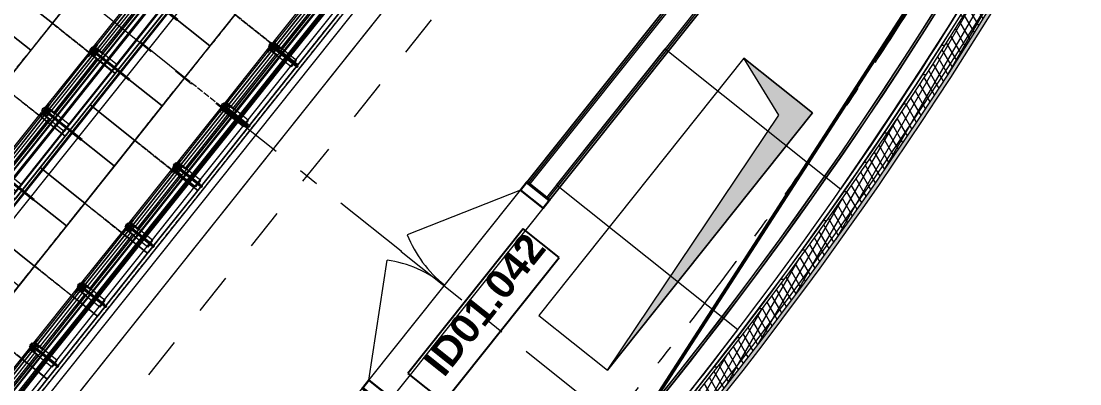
# Model space of a CAD drawing. Header units: millimetres. Extents: x -50172 to 90294, y -80883 to 25069.
# Drawn here: x -9226 to -1985, y -61316 to -58835 of the extents above; entities that cross this region are included whole.
import ezdxf
from ezdxf.enums import TextEntityAlignment as Align

# ---------------------------------------------------------------- set-up
doc = ezdxf.new("R2010")
doc.units = ezdxf.units.MM
doc.header["$MEASUREMENT"] = 0
for name, pattern in [('Dashed', [564.444447, 282.222223, -282.222223]), ('Double Dashed', [1093.611073, 529.166651, -211.666656, 141.111112, -211.666656]), ('Hidden Line', [55, 45, -10])]:
    doc.linetypes.add(name, pattern=pattern)
for name, color, linetype in [('A-20-M_Floor_Slab', 7, 'Continuous'), ('A-25-M_Wall_Ext', 7, 'Continuous'), ('New_A-05-M_Gross_Int_Plant', 7, 'Continuous'), ('New_A-15-MG_Structural_Grid_Phase_2', 7, 'Continuous'), ('New_A-20-M_Floor_Slab', 7, 'Continuous'), ('New_A-25-M_Wall_Ext', 7, 'Continuous'), ('New_A-35-M_FFE-Zone', 7, 'Continuous'), ('New_A-35-M_FFE_Fixed', 7, 'Continuous'), ('New_A-60-M_Mechanical', 7, 'Continuous'), ('New_ArchiCAD Door Markers', 7, 'Continuous'), ('New_ArchiCAD Doors', 7, 'Continuous')]:
    doc.layers.add(name, color=color, linetype=linetype)
for name, color, linetype, lineweight in [('A-20-M_Floor_Slab_Pen_No__89', 8, 'Continuous', 20), ('A-25-M_Wall_Ext_Pen_No__1', 7, 'Continuous', 13), ('New_A-20-M_Floor_Slab_Pen_No__89', 8, 'Continuous', 20), ('New_A-25-M_Wall_Ext_Pen_No__1', 7, 'Continuous', 13), ('New_A-35-M_FFE_Fixed_Pen_No__1', 7, 'Continuous', 13), ('New_A-35-M_FFE_Fixed_Pen_No__101', 252, 'Continuous', 15), ('New_A-60-M_Mechanical_Pen_No__1', 7, 'Continuous', 13), ('New_A-60-M_Mechanical_Pen_No__89', 8, 'Continuous', 20), ('New_A-95-P_Drawing_Pen_No__1', 7, 'Continuous', 13), ('New_A-95-P_Drawing_Pen_No__156', 5, 'Continuous', 50), ('New_ArchiCAD Door Markers_Pen_No__1', 7, 'Continuous', 13), ('New_ArchiCAD Door Markers_Pen_No__5', 7, 'Continuous', 25), ('New_ArchiCAD Doors_Pen_No__1', 7, 'Continuous', 13), ('New_ArchiCAD Zone Stamps_Pen_No__6', 7, 'Continuous', 35), ('New_ArchiCAD Zone Stamps_Pen_No__9', 7, 'Continuous', 13)]:
    doc.layers.add(name, color=color, linetype=linetype, lineweight=lineweight)
for name, color, linetype, lineweight, true_color in [('A-25-M_Wall_Ext_Pen_No__107', 7, 'Continuous', 15, 0xa6a6a6), ('New_A-05-M_Gross_Int_Plant_Pen_No__74', 7, 'Continuous', 20, 0x606060), ('New_A-15-MG_Structural_Grid_Phase_2_Pen_No__222', 7, 'Continuous', 13, 0x65af33), ('New_A-25-M_Wall_Ext_Pen_No__107', 7, 'Continuous', 15, 0xa6a6a6), ('New_A-35-M_FFE-Zone_Pen_No__74', 7, 'Continuous', 20, 0x606060), ('New_ArchiCAD Doors_Pen_No__43', 7, 'Continuous', 30, 0x444444), ('New_ArchiCAD Doors_Pen_No__63', 7, 'Continuous', 20, 0x606060)]:
    doc.layers.add(name, color=color, linetype=linetype, lineweight=lineweight, true_color=true_color)
doc.styles.add('GENERATED_STYLE_1', font='')
doc.styles.add('GENERATED_STYLE_3', font='')
doc.styles.add('GENERATED_STYLE_4', font='')
doc.styles.get('GENERATED_STYLE_1').set_extended_font_data('Arial', bold=True)
doc.styles.get('GENERATED_STYLE_3').set_extended_font_data('Arial')
doc.styles.get('GENERATED_STYLE_4').set_extended_font_data('Swis721 BT')
doc.linetypes.add('Double Slash', pattern='A,0,[1,EC-MA-00-01-DR-A-00365 Phase 2 Central Wing First Floor GA-S2-P161.Shx,S=15.679012,R=0,X=0,Y=0],-1975.555563,0', length=1975.555563)
pattern_1 = [(60, (0, 0), (-43.30127, 25), []), (120, (0, 0), (43.30127, 25), [])]

# ---------------------------------------------------------------- blocks, each defined once
blk = doc.blocks.new('Lecture 1 First_INB 114R_2_1', base_point=(-22395.8, -55564.1))
at = {"layer": 'New_A-35-M_FFE-Zone_Pen_No__74', "linetype": 'Continuous'}
blk.add_line((-10074.4, -65338.7), (-2759.7, -56162.4), dxfattribs=at)
at = {"layer": 'New_ArchiCAD Zone Stamps_Pen_No__9'}
for tag, height, style, p in [('ROOM_NAME', 250, 'GENERATED_STYLE_1', (-23019.3, -54095.7)), ('zoneNameLine2', 250, 'GENERATED_STYLE_1', (-23207.8, -54527.8)), ('ROOM_NUMBER', 200, 'GENERATED_STYLE_3', (-23396.2, -54948.5)), ('measuredAreaCode', 200, 'GENERATED_STYLE_3', (-23553.2, -55308.6)), ('DUMMY_649', 200, 'GENERATED_STYLE_3', (-23245.8, -55442.7)), ('DUMMY_650', 200, 'GENERATED_STYLE_3', (-22616.7, -55717)), ('DUMMY_651', 133.3, 'GENERATED_STYLE_3', (-22337.4, -55823.6))]:
    blk.add_attdef(tag, text='', height=height, rotation=336.44041, dxfattribs=dict(at, style=style)).set_placement(p, align=Align.TOP_LEFT)
blk = doc.blocks.new('Slab_32_1', base_point=(-12314.3, -62404.7))
at = {"layer": 'New_A-20-M_Floor_Slab_Pen_No__89', "linetype": 'Continuous', "flags": 128}
blk.add_lwpolyline([(-12314.3, -62404.7), (-5805, -54238.8), (-4867.1, -54647.8), (-11706.5, -63227.8)], close=True, dxfattribs=at)
blk = doc.blocks.new('Slab_33_1', base_point=(-11736.2, -63187.5))
at = {"layer": 'New_A-20-M_Floor_Slab_Pen_No__89', "linetype": 'Continuous', "flags": 128}
blk.add_lwpolyline([(-11736.2, -63187.5), (-4913, -54627.8), (-3975.1, -55036.8), (-11128.5, -64010.6)], close=True, dxfattribs=at)
blk = doc.blocks.new('Slab_39_1', base_point=(-38219.5, -69632.2))
at = {"layer": 'New_A-20-M_Floor_Slab_Pen_No__89', "linetype": 'Continuous', "flags": 128}
blk.add_lwpolyline([(-10177.8, -66658.7, 0.044311), (-6407.1, -63375.1), (-7558.7, -62459.7), (-6768.6, -61465.8), (-5549.6, -62442.3, 0.008083), (-4957.6, -61746.2, 0.009051), (-4323, -60946.4), (-5563.6, -59957.4), (-4820.7, -59025.3), (-3618.8, -59983.6, 0.025726), (-2080.9, -57524.7), (-3022.3, -56768.9), (-2373.1, -55954.8), (-1464, -56351.2, 0.000738)], format="xyb", dxfattribs=at)
blk.add_lwpolyline([(-1528.2, -54467.3), (-3238, -53721.8), (-3279.6, -53703.6), (-3957.2, -55257.7), (-11146.6, -64276.8), (-12154.4, -65020.9), (-23053, -69300.9), (-24297.8, -69441.4)], dxfattribs=at)
blk = doc.blocks.new('VENTS__5_1', base_point=(-30958.5, -71277.4))
at = {"layer": 'New_A-05-M_Gross_Int_Plant_Pen_No__74', "linetype": 'Continuous'}
blk.add_line((-2622, -56307.3), (-9935.8, -65482.5), dxfattribs=at)
blk.add_arc((-26782.7, -43787.3), 28124.1, 246.43121, 336.44961, dxfattribs=at)
at = {"layer": 'New_ArchiCAD Zone Stamps_Pen_No__6'}
for tag, height, style, p in [('ROOM_NAME', 250, 'GENERATED_STYLE_1', (-31302.6, -70145.2)), ('zoneNameLine2', 250, 'GENERATED_STYLE_1', (-31491, -70577.3)), ('measuredAreaCode', 200, 'GENERATED_STYLE_3', (-31679.5, -70998)), ('DUMMY_649', 200, 'GENERATED_STYLE_3', (-31372.1, -71132.1)), ('DUMMY_650', 200, 'GENERATED_STYLE_3', (-30882.7, -71345.4)), ('DUMMY_651', 133.3, 'GENERATED_STYLE_3', (-30603.4, -71452))]:
    blk.add_attdef(tag, text='', height=height, rotation=336.44041, dxfattribs=dict(at, style=style)).set_placement(p, align=Align.TOP_LEFT)
blk = doc.blocks.new('Slab_64_1', base_point=(-5216.4, -61221.9))
at = {"layer": 'New_A-60-M_Mechanical_Pen_No__89', "linetype": 'Continuous', "flags": 128}
blk.add_lwpolyline([(-5216.4, -61221.9), (-3814.2, -59462.3), (-4283.4, -59088.4), (-5685.6, -60848)], close=True, dxfattribs=at)
blk = doc.blocks.new('Slab_67_1', base_point=(-3541.3, -53916.8))
at = {"layer": 'A-20-M_Floor_Slab_Pen_No__89', "linetype": 'Continuous', "flags": 128}
blk.add_lwpolyline([(-3541.3, -53916.8), (-3357.9, -53996.7), (-3848.1, -55120.9), (-11146.6, -64276.8), (-12154.4, -65020.9), (-23053, -69300.9), (-24297.8, -69441.4), (-35876.3, -67698.6), (-37000.4, -67208.5), (-36920.5, -67025.1), (-35820.5, -67504.8), (-24294.1, -69239.7), (-23101.6, -69105.1), (-12252, -64844.3), (-11286.6, -64131.5), (-4020.9, -55016.8)], close=True, dxfattribs=at)
blk = doc.blocks.new('Double Door 19_3')
at = {"layer": 'New_ArchiCAD Doors_Pen_No__1', "linetype": 'Continuous'}
for p, q in [((-905, -12.5), (-905, 0)), ((905, -12.5), (905, 0)), ((-905, -25), (-905, -12.5)), ((-905, -173), (-905, -25)), ((905, -25), (905, -12.5)), ((905, -173), (905, -25)), ((-905, -185.5), (-905, -173)), ((-905, -198), (-905, -185.5)), ((905, -185.5), (905, -173)), ((905, -198), (905, -185.5))]:
    blk.add_line(p, q, dxfattribs=at)
at = {"layer": 'New_ArchiCAD Doors_Pen_No__43', "linetype": 'Continuous'}
for p, q in [((-898, 0), (-905, 0)), ((-905, 0), (-905, -198)), ((-832, 0), (-898, 0)), ((-898, 0), (-898, -198)), ((-832, -198), (-832, 0)), ((898, 0), (832, 0)), ((832, 0), (832, -198)), ((898, 0), (905, 0)), ((898, -198), (898, 0)), ((905, 0), (905, -198)), ((-898, -198), (-905, -198)), ((-898, -198), (-832, -198)), ((832, -198), (898, -198)), ((898, -198), (905, -198))]:
    blk.add_line(p, q, dxfattribs=at)
at = {"layer": 'New_ArchiCAD Doors_Pen_No__63', "linetype": 'Continuous'}
for p, q in [((-832, 0), (-110.6, 414.5)), ((832, 0), (110.6, 414.5))]:
    blk.add_line(p, q, dxfattribs=at)
for centre, start, end in [((-832, 0), 0, 29.8836), ((832, 0), 150.1164, 180)]:
    blk.add_arc(centre, 832, start, end, dxfattribs=at)
blk = doc.blocks.new('Door Stamp 17_29')
at = {"layer": 'New_ArchiCAD Door Markers_Pen_No__5', "linetype": 'Continuous'}
for p, q in [((628.8, 296.5), (-636.8, 296.5)), ((-636.8, 296.5), (-636.8, -17.7)), ((628.8, 296.5), (-636.8, 296.5)), ((628.8, -17.7), (628.8, 296.5)), ((-636.8, -17.7), (628.8, -17.7))]:
    blk.add_line(p, q, dxfattribs=at)
at = {"layer": 'New_ArchiCAD Door Markers_Pen_No__1', "style": 'GENERATED_STYLE_1'}
blk.add_attdef('AC_WIDO_ID', text='', height=200, rotation=180, dxfattribs=at).set_placement((552.6, 361.8), align=Align.BOTTOM_LEFT)
blk = doc.blocks.new('Wall_77_1', base_point=(-2759.7, -56162.4))
at = {"layer": 'New_A-25-M_Wall_Ext_Pen_No__107', "linetype": 'Continuous'}
for points in [[(-2759.7, -56162.4), (-5765.5, -59933.2), (-5755.8, -59941), (-2751, -56171.6)], [(-2751, -56171.6), (-5755.8, -59941), (-5746, -59948.8), (-2742.3, -56180.7)], [(-2639.4, -56289), (-5630.3, -60041.1), (-5620.5, -60048.9), (-2630.7, -56298.2)], [(-2630.7, -56298.2), (-5620.5, -60048.9), (-5610.7, -60056.6), (-2622, -56307.3)]]:
    blk.add_hatch(color=256, dxfattribs=at).paths.add_polyline_path(points)
at = {"layer": 'New_A-25-M_Wall_Ext_Pen_No__1', "linetype": 'Continuous'}
for p, q in [((-2751, -56171.6), (-5755.8, -59941)), ((-2742.3, -56180.7), (-5746, -59948.8)), ((-5630.3, -60041.1), (-2639.4, -56289)), ((-5620.5, -60048.9), (-2630.7, -56298.2)), ((-5755.8, -59941), (-5765.5, -59933.2)), ((-5746, -59948.8), (-5755.8, -59941)), ((-5630.3, -60041.1), (-5746, -59948.8)), ((-5620.5, -60048.9), (-5630.3, -60041.1)), ((-5610.7, -60056.6), (-5620.5, -60048.9))]:
    blk.add_line(p, q, dxfattribs=at)
at = {"layer": 'New_A-25-M_Wall_Ext_Pen_No__1', "linetype": 'Continuous', "flags": 128}
for points in [[(-2759.7, -56162.4), (-5765.5, -59933.2)], [(-5610.7, -60056.6), (-2622, -56307.3)]]:
    blk.add_lwpolyline(points, dxfattribs=at)
at = {"layer": 'New_ArchiCAD Door Markers'}
ref = blk.add_blockref('Door Stamp 17_29', (-6174.8, -60764.3), dxfattribs=dict(at, rotation=231.4404119321346))
ref.add_attrib('AC_WIDO_ID', 'ID01.042', dxfattribs={"layer": 'New_ArchiCAD Door Markers_Pen_No__1', "color": 7, "height": 200, "rotation": 51.44041, "style": 'GENERATED_STYLE_1'}).set_placement((-6287.4, -61316.1), align=Align.BOTTOM_LEFT)
at = {"layer": 'New_ArchiCAD Doors', "color": 251, "linetype": 'Continuous', "lineweight": 20, "true_color": 0x606060, "zscale": 1000, "rotation": 51.44041193213461}
blk.add_blockref('Double Door 19_3', (-6329.6, -60640.9), dxfattribs=at)
blk = doc.blocks.new('Wall_351_1', base_point=(-38294.6, -69816.9))
at = {"layer": 'A-25-M_Wall_Ext_Pen_No__107', "linetype": 'Continuous', "lineweight": 0, "true_color": 0x535353}
for points in [[(-38161.1, -69523.8, 0.417286), (-920.9, -54882.6), (-922.8, -54881.8, -0.417285), (-38160.3, -69522)], [(-38224.1, -69662.2, 0.417299), (-781.4, -54943), (-783.3, -54942.2, -0.417299), (-38223.3, -69660.3)]]:
    blk.add_hatch(color=251, dxfattribs=at).paths.add_polyline_path(points)
at = {"layer": 'A-25-M_Wall_Ext_Pen_No__107', "linetype": 'Continuous'}
h = blk.add_hatch(dxfattribs=at)
h.set_pattern_fill('Plaster_0001', color=256, style=0, pattern_type=2)
h.set_pattern_definition([(201.458, (0, 0), (-63.3617, 161.19955), [0, -100]), (201.458, (-14.85, -98.89), (-63.3617, 161.19955), [0, -100])])
h.paths.add_polyline_path([(-38160.3, -69522, 0.417285), (-922.8, -54881.8), (-936.5, -54875.8, -0.417284), (-38154.1, -69508.4)])
h = blk.add_hatch(dxfattribs=at)
h.set_pattern_fill('Batt_Insulation_0001', color=256, style=0, pattern_type=2)
h.set_pattern_definition(pattern_1)
h.paths.add_polyline_path([(-38273, -69769.5, 0.41731), (-673.1, -54989.8), (-764.9, -54950.1, -0.417301), (-38231.6, -69678.5)])
h = blk.add_hatch(dxfattribs=at)
h.set_pattern_fill('Plywood_0001', color=256, style=0, pattern_type=2)
h.set_pattern_definition([(0, (0, 0), (0, 200), [])])
h.paths.add_polyline_path([(-38231.6, -69678.5, 0.417301), (-764.9, -54950.1), (-781.4, -54943, -0.417299), (-38224.1, -69662.2)])
blk.add_hatch(color=256, dxfattribs=at).paths.add_polyline_path([(-38294.6, -69816.9, 0.417314), (-625.4, -55010.5), (-650.2, -54999.7, -0.417312), (-38283.4, -69792.3)])
h = blk.add_hatch(dxfattribs=at)
h.set_pattern_fill('Batt_Insulation_0001', color=256, style=0, pattern_type=2)
h.set_pattern_definition(pattern_1)
h.paths.add_polyline_path([(-38283.4, -69792.3, 0.417312), (-650.2, -54999.7), (-673.1, -54989.8, -0.41731), (-38273, -69769.5)])
at = {"layer": 'A-25-M_Wall_Ext_Pen_No__1', "linetype": 'Continuous'}
for radius, start, end in [(28147.8, 246.16247, 336.76276), (28145.8, 246.16252, 336.76277), (28130.8, 246.16287, 336.76285), (28317.8, 246.15854, 336.76179), (28299.8, 246.15895, 336.76189), (28297.8, 246.159, 336.7619), (28469.8, 246.15506, 336.76093), (28442.8, 246.15567, 336.76108), (28417.8, 246.15624, 336.76122)]:
    blk.add_arc((-26785.3, -43777.2), radius, start, end, dxfattribs=at)
blk = doc.blocks.new('Standard grid marker_14')
at = {"layer": 'New_A-15-MG_Structural_Grid_Phase_2_Pen_No__222', "linetype": 'Double Dashed'}
for p, q in [((2590.6, 0.5), (0, 0.5)), ((2591.1, 0), (2590.6, 0.5)), ((2591.1, 0), (19467, 0))]:
    blk.add_line(p, q, dxfattribs=at)
blk.add_point((2591.1, 0), dxfattribs=at)
at = {"layer": 'New_A-15-MG_Structural_Grid_Phase_2_Pen_No__222', "style": 'GENERATED_STYLE_4'}
for tag, p in [('AC_MarkerText_1_0', (-500, 43.9)), ('AC_MarkerText_1_1', (22558.2, 43.9))]:
    blk.add_attdef(tag, text='', height=350, rotation=195.02767, dxfattribs=at).set_placement(p, align=Align.MIDDLE_CENTER)
blk = doc.blocks.new('Standard grid marker_21')
at = {"layer": 'New_A-15-MG_Structural_Grid_Phase_2_Pen_No__222', "linetype": 'Double Dashed'}
for p, q in [((1700.9, 0), (0, 0)), ((1700.9, 0), (6898.4, 0)), ((6898.4, 0), (8599.3, 0))]:
    blk.add_line(p, q, dxfattribs=at)
blk = doc.blocks.new('Standard grid marker_26')
at = {"layer": 'New_A-15-MG_Structural_Grid_Phase_2_Pen_No__222', "linetype": 'Double Dashed'}
blk.add_arc((0, 0), 27977.6, 0, 90.63597, dxfattribs=at)
at = {"layer": 'New_A-15-MG_Structural_Grid_Phase_2_Pen_No__222', "style": 'GENERATED_STYLE_4'}
blk.add_attdef('AC_MarkerText_1', text='', height=350, rotation=90.30663, dxfattribs=at).set_placement((-1326.2, 28008), align=Align.MIDDLE_CENTER)
blk = doc.blocks.new('Montpelier without surface')
at = {"layer": 'New_A-35-M_FFE_Fixed_Pen_No__1', "linetype": 'Continuous'}
for p, q in [((0.8, 534.5), (0, 534.5)), ((0, 525), (0, 534.5)), ((0, 525), (0.8, 525)), ((2.4, 534.5), (0.8, 534.5)), ((0.8, 525), (2.4, 525)), ((4.9, 534.5), (2.4, 534.5)), ((2.4, 525), (4.9, 525)), ((8, 534.5), (4.9, 534.5)), ((4.9, 525), (8, 525)), ((11.7, 534.5), (8, 534.5)), ((8, 525), (11.7, 525)), ((15.7, 534.5), (11.7, 534.5)), ((11.7, 525), (15.7, 525)), ((19.9, 534.5), (15.7, 534.5)), ((15.7, 525), (19.9, 525)), ((37.3, 534.5), (19.9, 534.5)), ((19.9, 525), (19.9, 534.5)), ((19.9, 525), (37.3, 525)), ((32.8, 534), (232.8, 534)), ((32.8, 534), (32.8, 500.6)), ((41.5, 534.5), (37.3, 534.5)), ((37.3, 534.5), (37.3, 525)), ((37.3, 529.7), (37.3, 4.8)), ((37.3, 529.7), (37.3, 529.7)), ((37.3, 529.7), (81.9, 529.7)), ((37.3, 529.7), (37.3, 4.8)), ((37.3, 525), (41.5, 525)), ((87.7, 534.5), (41.5, 534.5)), ((41.5, 525), (41.5, 534.5)), ((41.5, 525), (87.7, 525)), ((81.9, 529.7), (81.9, 4.8)), ((81.9, 529.7), (82.9, 529.7)), ((82.9, 529.7), (83.9, 529.7)), ((83.9, 529.7), (84.9, 529.7)), ((84.9, 529.7), (85.7, 529.7)), ((85.7, 529.7), (86.5, 529.7)), ((86.5, 529.7), (87.1, 529.7)), ((87.1, 529.7), (87.5, 529.7)), ((87.5, 529.7), (87.8, 529.7)), ((94.2, 534.5), (87.7, 534.5)), ((87.7, 525), (87.7, 534.5)), ((87.7, 525), (94.2, 525)), ((87.8, 529.7), (87.8, 4.8)), ((87.8, 529.7), (87.8, 4.8)), ((87.8, 529.7), (92.6, 529.7)), ((87.8, 529.7), (87.8, 529.7)), ((92.6, 529.7), (92.6, 4.8)), ((92.6, 529.7), (92.7, 529.7)), ((92.7, 529.7), (96.5, 529.7)), ((92.7, 529.7), (92.7, 4.8)), ((95.4, 534.5), (94.2, 534.5)), ((94.2, 525), (94.2, 534.5)), ((94.2, 525), (95.4, 525)), ((97.5, 534.5), (95.4, 534.5)), ((95.4, 525), (97.5, 525)), ((96.5, 529.7), (99, 529.7)), ((96.5, 529.7), (96.5, 4.8)), ((100.5, 534.5), (97.5, 534.5)), ((97.5, 525), (100.5, 525)), ((99, 529.7), (102.2, 529.7)), ((104.2, 534.5), (100.5, 534.5)), ((100.5, 525), (104.2, 525)), ((102.2, 529.7), (106, 529.7)), ((108.5, 534.5), (104.2, 534.5)), ((104.2, 525), (108.5, 525)), ((106, 529.7), (110.4, 529.7)), ((113.4, 534.5), (108.5, 534.5)), ((108.5, 525), (113.4, 525)), ((110.4, 529.7), (115.5, 529.7)), ((118.5, 534.5), (113.4, 534.5)), ((113.4, 525), (118.5, 525)), ((115.5, 529.7), (121.1, 529.7)), ((123.9, 534.5), (118.5, 534.5)), ((118.5, 525), (123.9, 525)), ((121.1, 529.7), (127.4, 529.7)), ((214.7, 534.5), (123.9, 534.5)), ((123.9, 525), (123.9, 534.5)), ((123.9, 525), (214.7, 525)), ((127.4, 529.7), (134.3, 529.7)), ((134.3, 529.7), (141.6, 529.7)), ((134.3, 529.7), (134.3, 4.8)), ((141.6, 529.7), (147.3, 529.7)), ((147.3, 529.7), (151.4, 529.7)), ((151.4, 529.7), (153.8, 529.7)), ((153.8, 529.7), (154.5, 529.7)), ((154.5, 529.7), (154.5, 4.8)), ((188.4, 522.1), (190.4, 522.1)), ((188.4, 522.1), (188.4, 512.8)), ((188.4, 512.8), (190.4, 512.8)), ((188.4, 512.1), (189.3, 512.1)), ((188.4, 512.1), (188.4, 506.3)), ((189.3, 512.1), (191.7, 512.1)), ((190.4, 522.1), (196.1, 522.1)), ((190.4, 512.8), (196.1, 512.8)), ((191.7, 512.1), (195.7, 512.1)), ((195.7, 512.1), (200.8, 512.1)), ((196.1, 522.1), (204.7, 522.1)), ((196.1, 512.8), (204.7, 512.8)), ((200.8, 512.1), (206.9, 512.1)), ((204.7, 522.1), (214.7, 522.1)), ((204.7, 512.8), (214.7, 512.8)), ((206.5, 525.3), (207, 525.3)), ((206.5, 525.3), (206.5, 512.8)), ((206.5, 512.8), (207, 512.8)), ((206.9, 512.1), (213.4, 512.1)), ((207, 525.3), (208.6, 525.3)), ((207, 512.8), (208.6, 512.8)), ((208.6, 525.3), (210.8, 525.3)), ((208.6, 512.8), (210.8, 512.8)), ((209, 525.3), (209.5, 525.3)), ((209, 525.3), (209, 512.8)), ((209, 512.8), (209.5, 512.8)), ((209.5, 525.3), (211, 525.3)), ((209.5, 512.8), (211, 512.8)), ((210.8, 525.3), (213.5, 525.3)), ((210.8, 512.8), (213.5, 512.8)), ((211, 525.3), (213.3, 525.3)), ((211, 512.8), (213.3, 512.8)), ((213.3, 525.3), (216, 525.3)), ((213.3, 512.8), (216, 512.8)), ((213.4, 512.1), (220.1, 512.1)), ((213.5, 525.3), (216.2, 525.3)), ((213.5, 512.8), (216.2, 512.8)), ((224.9, 534.5), (214.7, 534.5)), ((214.7, 525), (214.7, 534.5)), ((214.7, 525), (224.9, 525)), ((214.7, 522.1), (224.8, 522.1)), ((214.7, 512.8), (224.8, 512.8)), ((216, 525.3), (218.6, 525.3)), ((216, 512.8), (218.6, 512.8)), ((216.2, 525.3), (218.5, 525.3)), ((216.2, 512.8), (218.5, 512.8)), ((218.5, 525.3), (220, 525.3)), ((218.5, 512.8), (220, 512.8)), ((218.6, 525.3), (220.9, 525.3)), ((218.6, 512.8), (220.9, 512.8)), ((220, 525.3), (220.5, 525.3)), ((220, 512.8), (220.5, 512.8)), ((220.1, 512.1), (226.4, 512.1)), ((220.5, 525.3), (220.5, 512.8)), ((220.9, 525.3), (222.4, 525.3)), ((220.9, 512.8), (222.4, 512.8)), ((222.4, 525.3), (223, 525.3)), ((222.4, 512.8), (223, 512.8)), ((223, 525.3), (223, 512.8)), ((224.8, 522.1), (233.4, 522.1)), ((224.8, 512.8), (233.4, 512.8)), ((233.8, 534.5), (224.9, 534.5)), ((224.9, 525), (233.8, 525)), ((226.4, 512.1), (226.4, 506.3)), ((232.8, 534), (232.8, 500.6)), ((233.4, 522.1), (239.1, 522.1)), ((233.4, 512.8), (239.1, 512.8)), ((240.3, 534.5), (233.8, 534.5)), ((233.8, 525), (240.3, 525)), ((239.1, 522.1), (241.1, 522.1)), ((239.1, 512.8), (241.1, 512.8)), ((243.5, 534.5), (240.3, 534.5)), ((240.3, 525), (243.5, 525)), ((241.1, 522.1), (241.1, 512.8)), ((243.5, 525), (243.5, 534.5)), ((32.8, 500.6), (232.8, 500.6)), ((157.9, 28.2), (157.9, 506.3)), ((157.9, 506.3), (158.6, 506.3)), ((158.6, 506.3), (159.9, 506.3)), ((159.9, 506.3), (162.1, 506.3)), ((162.1, 506.3), (165, 506.3)), ((165, 506.3), (168.6, 506.3)), ((168.6, 506.3), (169.6, 506.3)), ((168.6, 28.2), (168.6, 506.3)), ((169.6, 506.3), (171.1, 506.3)), ((171.1, 506.3), (173.1, 506.3)), ((173.1, 506.3), (175.6, 506.3)), ((175.6, 506.3), (178.3, 506.3)), ((178.3, 506.3), (181.2, 506.3)), ((181.2, 506.3), (184.3, 506.3)), ((184.3, 506.3), (187.2, 506.3)), ((187.2, 506.3), (223.8, 506.3)), ((187.2, 28.2), (187.2, 506.3)), ((188.4, 506.3), (189.3, 506.3)), ((189.3, 506.3), (191.7, 506.3)), ((191.7, 506.3), (195.7, 506.3)), ((195.7, 506.3), (200.8, 506.3)), ((200.8, 506.3), (206.9, 506.3)), ((206.9, 506.3), (213.4, 506.3)), ((213.4, 506.3), (220.1, 506.3)), ((220.1, 506.3), (226.4, 506.3)), ((221.4, 506.3), (221.4, 477.7)), ((221.4, 506.3), (226.4, 506.3)), ((221.4, 477.7), (226.4, 477.7)), ((223.8, 506.3), (226.4, 506.3)), ((223.8, 28.2), (223.8, 506.3)), ((226.4, 506.3), (226.4, 477.7)), ((226.4, 506.3), (228.7, 506.3)), ((228.7, 506.3), (230.7, 506.3)), ((230.7, 506.3), (232.4, 506.3)), ((232.4, 506.3), (233.6, 506.3)), ((233.6, 506.3), (234.4, 506.3)), ((234.4, 506.3), (234.8, 506.3)), ((234.8, 28.2), (234.8, 506.3)), ((0, 9.5), (0, 0)), ((0, 9.5), (0.8, 9.5)), ((0.8, 9.5), (2.4, 9.5)), ((2.4, 9.5), (4.9, 9.5)), ((4.9, 9.5), (8, 9.5)), ((8, 9.5), (11.7, 9.5)), ((11.7, 9.5), (15.7, 9.5)), ((15.7, 9.5), (19.9, 9.5)), ((19.9, 9.5), (37.3, 9.5)), ((19.9, 9.5), (19.9, 0)), ((32.8, 0), (32.8, 33.4)), ((32.8, 33.4), (232.8, 33.4)), ((37.3, 9.5), (41.5, 9.5)), ((37.3, 0), (37.3, 9.5)), ((81.9, 4.8), (37.3, 4.8)), ((37.3, 4.8), (37.3, 4.8)), ((41.5, 9.5), (41.5, 0)), ((41.5, 9.5), (87.7, 9.5)), ((82.9, 4.8), (81.9, 4.8)), ((83.9, 4.8), (82.9, 4.8)), ((84.9, 4.8), (83.9, 4.8)), ((85.7, 4.8), (84.9, 4.8)), ((86.5, 4.8), (85.7, 4.8)), ((87.1, 4.8), (86.5, 4.8)), ((87.5, 4.8), (87.1, 4.8)), ((87.8, 4.8), (87.5, 4.8)), ((87.7, 9.5), (94.2, 9.5)), ((87.7, 9.5), (87.7, 0)), ((92.6, 4.8), (87.8, 4.8)), ((87.8, 4.8), (87.8, 4.8)), ((92.7, 4.8), (92.6, 4.8)), ((96.5, 4.8), (92.7, 4.8)), ((94.2, 9.5), (95.4, 9.5)), ((94.2, 9.5), (94.2, 0)), ((95.4, 9.5), (97.5, 9.5)), ((99, 4.8), (96.5, 4.8)), ((97.5, 9.5), (100.5, 9.5)), ((102.2, 4.8), (99, 4.8)), ((100.5, 9.5), (104.2, 9.5)), ((106, 4.8), (102.2, 4.8)), ((104.2, 9.5), (108.5, 9.5)), ((110.4, 4.8), (106, 4.8)), ((108.5, 9.5), (113.4, 9.5)), ((115.5, 4.8), (110.4, 4.8)), ((113.4, 9.5), (118.5, 9.5)), ((121.1, 4.8), (115.5, 4.8)), ((118.5, 9.5), (123.9, 9.5)), ((127.4, 4.8), (121.1, 4.8)), ((123.9, 9.5), (214.7, 9.5)), ((123.9, 9.5), (123.9, 0)), ((134.3, 4.8), (127.4, 4.8)), ((141.6, 4.8), (134.3, 4.8)), ((147.3, 4.8), (141.6, 4.8)), ((151.4, 4.8), (147.3, 4.8)), ((153.8, 4.8), (151.4, 4.8)), ((154.5, 4.8), (153.8, 4.8)), ((157.9, 28.2), (158.6, 28.2)), ((158.6, 28.2), (159.9, 28.2)), ((159.9, 28.2), (162.1, 28.2)), ((162.1, 28.2), (165, 28.2)), ((165, 28.2), (168.6, 28.2)), ((168.6, 28.2), (169.6, 28.2)), ((169.6, 28.2), (171.1, 28.2)), ((171.1, 28.2), (173.1, 28.2)), ((173.1, 28.2), (175.6, 28.2)), ((175.6, 28.2), (178.3, 28.2)), ((178.3, 28.2), (181.2, 28.2)), ((181.2, 28.2), (184.3, 28.2)), ((184.3, 28.2), (187.2, 28.2)), ((187.2, 28.2), (223.8, 28.2)), ((188.4, 22.4), (188.4, 28.2)), ((188.4, 28.2), (189.3, 28.2)), ((188.4, 22.4), (189.3, 22.4)), ((188.4, 21.7), (190.4, 21.7)), ((188.4, 12.4), (188.4, 21.7)), ((188.4, 12.4), (190.4, 12.4)), ((189.3, 28.2), (191.7, 28.2)), ((189.3, 22.4), (191.7, 22.4)), ((190.4, 21.7), (196.1, 21.7)), ((190.4, 12.4), (196.1, 12.4)), ((191.7, 28.2), (195.7, 28.2)), ((191.7, 22.4), (195.7, 22.4)), ((195.7, 28.2), (200.8, 28.2)), ((195.7, 22.4), (200.8, 22.4)), ((196.1, 21.7), (204.7, 21.7)), ((196.1, 12.4), (204.7, 12.4)), ((200.8, 28.2), (206.9, 28.2)), ((200.8, 22.4), (206.9, 22.4)), ((204.7, 21.7), (214.7, 21.7)), ((204.7, 12.4), (214.7, 12.4)), ((206.5, 9.2), (206.5, 21.7)), ((206.5, 21.7), (207, 21.7)), ((206.5, 9.2), (207, 9.2)), ((206.9, 28.2), (213.4, 28.2)), ((206.9, 22.4), (213.4, 22.4)), ((207, 21.7), (208.6, 21.7)), ((207, 9.2), (208.6, 9.2)), ((208.6, 21.7), (210.8, 21.7)), ((208.6, 9.2), (210.8, 9.2)), ((209, 9.2), (209, 21.7)), ((209, 21.7), (209.5, 21.7)), ((209, 9.2), (209.5, 9.2)), ((209.5, 21.7), (211, 21.7)), ((209.5, 9.2), (211, 9.2)), ((210.8, 21.7), (213.5, 21.7)), ((210.8, 9.2), (213.5, 9.2)), ((211, 21.7), (213.3, 21.7)), ((211, 9.2), (213.3, 9.2)), ((213.3, 21.7), (216, 21.7)), ((213.3, 9.2), (216, 9.2)), ((213.4, 28.2), (220.1, 28.2)), ((213.4, 22.4), (220.1, 22.4)), ((213.5, 21.7), (216.2, 21.7)), ((213.5, 9.2), (216.2, 9.2)), ((214.7, 21.7), (224.8, 21.7)), ((214.7, 12.4), (224.8, 12.4)), ((214.7, 9.5), (224.9, 9.5)), ((214.7, 9.5), (214.7, 0)), ((216, 21.7), (218.6, 21.7)), ((216, 9.2), (218.6, 9.2)), ((216.2, 21.7), (218.5, 21.7)), ((216.2, 9.2), (218.5, 9.2)), ((218.5, 21.7), (220, 21.7)), ((218.5, 9.2), (220, 9.2)), ((218.6, 21.7), (220.9, 21.7)), ((218.6, 9.2), (220.9, 9.2)), ((220, 21.7), (220.5, 21.7)), ((220, 9.2), (220.5, 9.2)), ((220.1, 28.2), (226.4, 28.2)), ((220.1, 22.4), (226.4, 22.4)), ((220.5, 9.2), (220.5, 21.7)), ((220.9, 21.7), (222.4, 21.7)), ((220.9, 9.2), (222.4, 9.2)), ((221.4, 28.2), (221.4, 56.8)), ((221.4, 56.8), (226.4, 56.8)), ((221.4, 28.2), (226.4, 28.2)), ((222.4, 21.7), (223, 21.7)), ((222.4, 9.2), (223, 9.2)), ((223, 9.2), (223, 21.7)), ((223.8, 28.2), (226.4, 28.2)), ((224.8, 21.7), (233.4, 21.7)), ((224.8, 12.4), (233.4, 12.4)), ((224.9, 9.5), (233.8, 9.5)), ((226.4, 28.2), (226.4, 56.8)), ((226.4, 28.2), (228.7, 28.2)), ((226.4, 22.4), (226.4, 28.2)), ((228.7, 28.2), (230.7, 28.2)), ((230.7, 28.2), (232.4, 28.2)), ((232.4, 28.2), (233.6, 28.2)), ((232.8, 0), (232.8, 33.4)), ((233.4, 21.7), (239.1, 21.7)), ((233.4, 12.4), (239.1, 12.4)), ((233.6, 28.2), (234.4, 28.2)), ((233.8, 9.5), (240.3, 9.5)), ((234.4, 28.2), (234.8, 28.2)), ((239.1, 21.7), (241.1, 21.7)), ((239.1, 12.4), (241.1, 12.4)), ((240.3, 9.5), (243.5, 9.5)), ((241.1, 12.4), (241.1, 21.7)), ((243.5, 9.5), (243.5, 0)), ((0.8, 0), (0, 0)), ((2.4, 0), (0.8, 0)), ((4.9, 0), (2.4, 0)), ((8, 0), (4.9, 0)), ((11.7, 0), (8, 0)), ((15.7, 0), (11.7, 0)), ((19.9, 0), (15.7, 0)), ((37.3, 0), (19.9, 0)), ((32.8, 0), (232.8, 0)), ((41.5, 0), (37.3, 0)), ((87.7, 0), (41.5, 0)), ((94.2, 0), (87.7, 0)), ((95.4, 0), (94.2, 0)), ((97.5, 0), (95.4, 0)), ((100.5, 0), (97.5, 0)), ((104.2, 0), (100.5, 0)), ((108.5, 0), (104.2, 0)), ((113.4, 0), (108.5, 0)), ((118.5, 0), (113.4, 0)), ((123.9, 0), (118.5, 0)), ((214.7, 0), (123.9, 0)), ((224.9, 0), (214.7, 0)), ((233.8, 0), (224.9, 0)), ((240.3, 0), (233.8, 0)), ((243.5, 0), (240.3, 0))]:
    blk.add_line(p, q, dxfattribs=at)
blk = doc.blocks.new('Montpelier with surface_2')
at = {"layer": 'New_A-35-M_FFE_Fixed_Pen_No__1', "linetype": 'Continuous'}
for p, q in [((0, 529.7), (0, 4.8)), ((390, 529.7), (0, 529.7)), ((285, 534.5), (370, 534.5)), ((285, 525), (285, 534.5)), ((285, 525), (370, 525)), ((370, 534.5), (371, 534.5)), ((370, 525), (370, 534.5)), ((370, 4.8), (370, 529.7)), ((370, 529.7), (414.6, 529.7)), ((370, 525), (371, 525)), ((371, 534.5), (397.3, 534.5)), ((371, 525), (371, 534.5)), ((371, 525), (397.3, 525)), ((390, 4.8), (390, 529.7)), ((397.3, 525), (397.3, 534.5)), ((397.3, 534.5), (424.7, 534.5)), ((397.3, 525), (424.7, 525)), ((414.6, 529.7), (415.5, 529.7)), ((414.6, 4.8), (414.6, 529.7)), ((415.5, 529.7), (416.5, 529.7)), ((416, 534), (616, 534)), ((416, 534), (416, 500.6)), ((416.5, 529.7), (417.4, 529.7)), ((417.4, 529.7), (418.3, 529.7)), ((418.3, 529.7), (419, 529.7)), ((419, 529.7), (419.6, 529.7)), ((419.6, 529.7), (420, 529.7)), ((420, 529.7), (420.2, 529.7)), ((420.2, 4.8), (420.2, 529.7)), ((420.2, 529.7), (480, 529.7)), ((424.7, 525), (424.7, 534.5)), ((424.7, 534.5), (470.9, 534.5)), ((424.7, 525), (470.9, 525)), ((470.9, 534.5), (477.4, 534.5)), ((470.9, 525), (470.9, 534.5)), ((470.9, 525), (477.4, 525)), ((477.4, 534.5), (478.6, 534.5)), ((477.4, 525), (477.4, 534.5)), ((477.4, 525), (478.6, 525)), ((478.6, 534.5), (480.7, 534.5)), ((478.6, 525), (480.7, 525)), ((480, 529.7), (482.5, 529.7)), ((480, 4.8), (480, 529.7)), ((480.7, 534.5), (483.7, 534.5)), ((480.7, 525), (483.7, 525)), ((482.5, 529.7), (485.7, 529.7)), ((483.7, 534.5), (487.4, 534.5)), ((483.7, 525), (487.4, 525)), ((485.7, 529.7), (489.5, 529.7)), ((487.4, 534.5), (491.7, 534.5)), ((487.4, 525), (491.7, 525)), ((489.5, 529.7), (493.9, 529.7)), ((491.7, 534.5), (496.6, 534.5)), ((491.7, 525), (496.6, 525)), ((493.9, 529.7), (499, 529.7)), ((496.6, 534.5), (501.7, 534.5)), ((496.6, 525), (501.7, 525)), ((499, 529.7), (504.7, 529.7)), ((501.7, 534.5), (507.1, 534.5)), ((501.7, 525), (507.1, 525)), ((504.7, 529.7), (511, 529.7)), ((507.1, 534.5), (597.9, 534.5)), ((507.1, 525), (507.1, 534.5)), ((507.1, 525), (597.9, 525)), ((511, 529.7), (517.9, 529.7)), ((517.9, 529.7), (525.2, 529.7)), ((517.9, 4.8), (517.9, 529.7)), ((525.2, 529.7), (530.9, 529.7)), ((530.9, 529.7), (535, 529.7)), ((535, 529.7), (537.4, 529.7)), ((537.4, 529.7), (538.2, 529.7)), ((538.2, 4.8), (538.2, 529.7)), ((571.6, 522.1), (573.6, 522.1)), ((571.6, 522.1), (571.6, 512.8)), ((571.6, 512.8), (573.6, 512.8)), ((571.6, 512.1), (572.4, 512.1)), ((571.6, 512.1), (571.6, 506.3)), ((572.4, 512.1), (574.9, 512.1)), ((573.6, 522.1), (579.3, 522.1)), ((573.6, 512.8), (579.3, 512.8)), ((574.9, 512.1), (578.9, 512.1)), ((578.9, 512.1), (584, 512.1)), ((579.3, 522.1), (587.8, 522.1)), ((579.3, 512.8), (587.8, 512.8)), ((584, 512.1), (590.1, 512.1)), ((587.8, 522.1), (597.9, 522.1)), ((587.8, 512.8), (597.9, 512.8)), ((589.7, 525.3), (590.2, 525.3)), ((589.7, 525.3), (589.7, 512.8)), ((589.7, 512.8), (590.2, 512.8)), ((590.1, 512.1), (596.6, 512.1)), ((590.2, 525.3), (591.7, 525.3)), ((590.2, 512.8), (591.7, 512.8)), ((591.7, 525.3), (594, 525.3)), ((591.7, 512.8), (594, 512.8)), ((592.1, 525.3), (592.7, 525.3)), ((592.1, 525.3), (592.1, 512.8)), ((592.1, 512.8), (592.7, 512.8)), ((592.7, 525.3), (594.2, 525.3)), ((592.7, 512.8), (594.2, 512.8)), ((594, 525.3), (596.7, 525.3)), ((594, 512.8), (596.7, 512.8)), ((594.2, 525.3), (596.5, 525.3)), ((594.2, 512.8), (596.5, 512.8)), ((596.5, 525.3), (599.1, 525.3)), ((596.5, 512.8), (599.1, 512.8)), ((596.6, 512.1), (603.3, 512.1)), ((596.7, 525.3), (599.4, 525.3)), ((596.7, 512.8), (599.4, 512.8)), ((597.9, 534.5), (608.1, 534.5)), ((597.9, 525), (597.9, 534.5)), ((597.9, 525), (608.1, 525)), ((597.9, 522.1), (608, 522.1)), ((597.9, 512.8), (608, 512.8)), ((599.1, 525.3), (601.8, 525.3)), ((599.1, 512.8), (601.8, 512.8)), ((599.4, 525.3), (601.6, 525.3)), ((599.4, 512.8), (601.6, 512.8)), ((601.6, 525.3), (603.2, 525.3)), ((601.6, 512.8), (603.2, 512.8)), ((601.8, 525.3), (604.1, 525.3)), ((601.8, 512.8), (604.1, 512.8)), ((603.2, 525.3), (603.7, 525.3)), ((603.2, 512.8), (603.7, 512.8)), ((603.3, 512.1), (609.5, 512.1)), ((603.7, 525.3), (603.7, 512.8)), ((604.1, 525.3), (605.6, 525.3)), ((604.1, 512.8), (605.6, 512.8)), ((605.6, 525.3), (606.1, 525.3)), ((605.6, 512.8), (606.1, 512.8)), ((606.1, 525.3), (606.1, 512.8)), ((608, 522.1), (616.5, 522.1)), ((608, 512.8), (616.5, 512.8)), ((608.1, 534.5), (617, 534.5)), ((608.1, 525), (617, 525)), ((609.5, 512.1), (609.5, 506.3)), ((616, 534), (616, 500.6)), ((616.5, 522.1), (622.2, 522.1)), ((616.5, 512.8), (622.2, 512.8)), ((617, 534.5), (623.5, 534.5)), ((617, 525), (623.5, 525)), ((622.2, 522.1), (624.2, 522.1)), ((622.2, 512.8), (624.2, 512.8)), ((623.5, 534.5), (626.7, 534.5)), ((623.5, 525), (626.7, 525)), ((624.2, 522.1), (624.2, 512.8)), ((626.7, 525), (626.7, 534.5)), ((416, 500.6), (616, 500.6)), ((541.1, 28.2), (541.1, 506.3)), ((541.1, 506.3), (541.7, 506.3)), ((541.7, 506.3), (543.1, 506.3)), ((543.1, 506.3), (545.3, 506.3)), ((545.3, 506.3), (548.1, 506.3)), ((548.1, 506.3), (551.8, 506.3)), ((551.8, 506.3), (552.7, 506.3)), ((551.8, 28.2), (551.8, 506.3)), ((552.7, 506.3), (554.3, 506.3)), ((554.3, 506.3), (556.3, 506.3)), ((556.3, 506.3), (558.8, 506.3)), ((558.8, 506.3), (561.5, 506.3)), ((561.5, 506.3), (564.4, 506.3)), ((564.4, 506.3), (567.4, 506.3)), ((567.4, 506.3), (570.4, 506.3)), ((570.4, 506.3), (607, 506.3)), ((570.4, 28.2), (570.4, 506.3)), ((571.6, 506.3), (572.4, 506.3)), ((572.4, 506.3), (574.9, 506.3)), ((574.9, 506.3), (578.9, 506.3)), ((578.9, 506.3), (584, 506.3)), ((584, 506.3), (590.1, 506.3)), ((590.1, 506.3), (596.6, 506.3)), ((596.6, 506.3), (603.3, 506.3)), ((603.3, 506.3), (609.5, 506.3)), ((604.5, 506.3), (604.5, 477.7)), ((604.5, 506.3), (609.5, 506.3)), ((604.5, 477.7), (609.5, 477.7)), ((607, 506.3), (609.5, 506.3)), ((607, 28.2), (607, 506.3)), ((609.5, 506.3), (611.9, 506.3)), ((609.5, 506.3), (609.5, 477.7)), ((611.9, 506.3), (613.9, 506.3)), ((613.9, 506.3), (615.5, 506.3)), ((615.5, 506.3), (616.8, 506.3)), ((616.8, 506.3), (617.6, 506.3)), ((617.6, 506.3), (617.9, 506.3)), ((617.9, 28.2), (617.9, 506.3)), ((0, 4.8), (390, 4.8)), ((285, 9.5), (370, 9.5)), ((285, 0), (285, 9.5)), ((370, 9.5), (371, 9.5)), ((370, 0), (370, 9.5)), ((370, 4.8), (414.6, 4.8)), ((371, 9.5), (397.3, 9.5)), ((371, 0), (371, 9.5)), ((397.3, 9.5), (424.7, 9.5)), ((397.3, 0), (397.3, 9.5)), ((414.6, 4.8), (415.5, 4.8)), ((415.5, 4.8), (416.5, 4.8)), ((416, 0), (416, 33.4)), ((416, 33.4), (616, 33.4)), ((416.5, 4.8), (417.4, 4.8)), ((417.4, 4.8), (418.3, 4.8)), ((418.3, 4.8), (419, 4.8)), ((419, 4.8), (419.6, 4.8)), ((419.6, 4.8), (420, 4.8)), ((420, 4.8), (420.2, 4.8)), ((420.2, 4.8), (480, 4.8)), ((424.7, 9.5), (470.9, 9.5)), ((424.7, 0), (424.7, 9.5)), ((470.9, 9.5), (477.4, 9.5)), ((470.9, 0), (470.9, 9.5)), ((477.4, 9.5), (478.6, 9.5)), ((477.4, 0), (477.4, 9.5)), ((478.6, 9.5), (480.7, 9.5)), ((480, 4.8), (482.5, 4.8)), ((480.7, 9.5), (483.7, 9.5)), ((482.5, 4.8), (485.7, 4.8)), ((483.7, 9.5), (487.4, 9.5)), ((485.7, 4.8), (489.5, 4.8)), ((487.4, 9.5), (491.7, 9.5)), ((489.5, 4.8), (493.9, 4.8)), ((491.7, 9.5), (496.6, 9.5)), ((493.9, 4.8), (499, 4.8)), ((496.6, 9.5), (501.7, 9.5)), ((499, 4.8), (504.7, 4.8)), ((501.7, 9.5), (507.1, 9.5)), ((504.7, 4.8), (511, 4.8)), ((507.1, 9.5), (597.9, 9.5)), ((507.1, 0), (507.1, 9.5)), ((511, 4.8), (517.9, 4.8)), ((517.9, 4.8), (525.2, 4.8)), ((525.2, 4.8), (530.9, 4.8)), ((530.9, 4.8), (535, 4.8)), ((535, 4.8), (537.4, 4.8)), ((537.4, 4.8), (538.2, 4.8)), ((541.1, 28.2), (541.7, 28.2)), ((541.7, 28.2), (543.1, 28.2)), ((543.1, 28.2), (545.3, 28.2)), ((545.3, 28.2), (548.1, 28.2)), ((548.1, 28.2), (551.8, 28.2)), ((551.8, 28.2), (552.7, 28.2)), ((552.7, 28.2), (554.3, 28.2)), ((554.3, 28.2), (556.3, 28.2)), ((556.3, 28.2), (558.8, 28.2)), ((558.8, 28.2), (561.5, 28.2)), ((561.5, 28.2), (564.4, 28.2)), ((564.4, 28.2), (567.4, 28.2)), ((567.4, 28.2), (570.4, 28.2)), ((570.4, 28.2), (607, 28.2)), ((571.6, 22.4), (571.6, 28.2)), ((571.6, 28.2), (572.4, 28.2)), ((571.6, 22.4), (572.4, 22.4)), ((571.6, 21.7), (573.6, 21.7)), ((571.6, 12.4), (571.6, 21.7)), ((571.6, 12.4), (573.6, 12.4)), ((572.4, 28.2), (574.9, 28.2)), ((572.4, 22.4), (574.9, 22.4)), ((573.6, 21.7), (579.3, 21.7)), ((573.6, 12.4), (579.3, 12.4)), ((574.9, 28.2), (578.9, 28.2)), ((574.9, 22.4), (578.9, 22.4)), ((578.9, 28.2), (584, 28.2)), ((578.9, 22.4), (584, 22.4)), ((579.3, 21.7), (587.8, 21.7)), ((579.3, 12.4), (587.8, 12.4)), ((584, 28.2), (590.1, 28.2)), ((584, 22.4), (590.1, 22.4)), ((587.8, 21.7), (597.9, 21.7)), ((587.8, 12.4), (597.9, 12.4)), ((589.7, 9.2), (589.7, 21.7)), ((589.7, 21.7), (590.2, 21.7)), ((589.7, 9.2), (590.2, 9.2)), ((590.1, 28.2), (596.6, 28.2)), ((590.1, 22.4), (596.6, 22.4)), ((590.2, 21.7), (591.7, 21.7)), ((590.2, 9.2), (591.7, 9.2)), ((591.7, 21.7), (594, 21.7)), ((591.7, 9.2), (594, 9.2)), ((592.1, 9.2), (592.1, 21.7)), ((592.1, 21.7), (592.7, 21.7)), ((592.1, 9.2), (592.7, 9.2)), ((592.7, 21.7), (594.2, 21.7)), ((592.7, 9.2), (594.2, 9.2)), ((594, 21.7), (596.7, 21.7)), ((594, 9.2), (596.7, 9.2)), ((594.2, 21.7), (596.5, 21.7)), ((594.2, 9.2), (596.5, 9.2)), ((596.5, 21.7), (599.1, 21.7)), ((596.5, 9.2), (599.1, 9.2)), ((596.6, 28.2), (603.3, 28.2)), ((596.6, 22.4), (603.3, 22.4)), ((596.7, 21.7), (599.4, 21.7)), ((596.7, 9.2), (599.4, 9.2)), ((597.9, 21.7), (608, 21.7)), ((597.9, 12.4), (608, 12.4)), ((597.9, 9.5), (608.1, 9.5)), ((597.9, 0), (597.9, 9.5)), ((599.1, 21.7), (601.8, 21.7)), ((599.1, 9.2), (601.8, 9.2)), ((599.4, 21.7), (601.6, 21.7)), ((599.4, 9.2), (601.6, 9.2)), ((601.6, 21.7), (603.2, 21.7)), ((601.6, 9.2), (603.2, 9.2)), ((601.8, 21.7), (604.1, 21.7)), ((601.8, 9.2), (604.1, 9.2)), ((603.2, 21.7), (603.7, 21.7)), ((603.2, 9.2), (603.7, 9.2)), ((603.3, 28.2), (609.5, 28.2)), ((603.3, 22.4), (609.5, 22.4)), ((603.7, 9.2), (603.7, 21.7)), ((604.1, 21.7), (605.6, 21.7)), ((604.1, 9.2), (605.6, 9.2)), ((604.5, 28.2), (604.5, 56.8)), ((604.5, 56.8), (609.5, 56.8)), ((604.5, 28.2), (609.5, 28.2)), ((605.6, 21.7), (606.1, 21.7)), ((605.6, 9.2), (606.1, 9.2)), ((606.1, 9.2), (606.1, 21.7)), ((607, 28.2), (609.5, 28.2)), ((608, 21.7), (616.5, 21.7)), ((608, 12.4), (616.5, 12.4)), ((608.1, 9.5), (617, 9.5)), ((609.5, 28.2), (609.5, 56.8)), ((609.5, 22.4), (609.5, 28.2)), ((609.5, 28.2), (611.9, 28.2)), ((611.9, 28.2), (613.9, 28.2)), ((613.9, 28.2), (615.5, 28.2)), ((615.5, 28.2), (616.8, 28.2)), ((616, 0), (616, 33.4)), ((616.5, 21.7), (622.2, 21.7)), ((616.5, 12.4), (622.2, 12.4)), ((616.8, 28.2), (617.6, 28.2)), ((617, 9.5), (623.5, 9.5)), ((617.6, 28.2), (617.9, 28.2)), ((622.2, 21.7), (624.2, 21.7)), ((622.2, 12.4), (624.2, 12.4)), ((623.5, 9.5), (626.7, 9.5)), ((624.2, 12.4), (624.2, 21.7)), ((626.7, 0), (626.7, 9.5)), ((285, 0), (370, 0)), ((370, 0), (371, 0)), ((371, 0), (397.3, 0)), ((397.3, 0), (424.7, 0)), ((416, 0), (616, 0)), ((424.7, 0), (470.9, 0)), ((470.9, 0), (477.4, 0)), ((477.4, 0), (478.6, 0)), ((478.6, 0), (480.7, 0)), ((480.7, 0), (483.7, 0)), ((483.7, 0), (487.4, 0)), ((487.4, 0), (491.7, 0)), ((491.7, 0), (496.6, 0)), ((496.6, 0), (501.7, 0)), ((501.7, 0), (507.1, 0)), ((507.1, 0), (597.9, 0)), ((597.9, 0), (608.1, 0)), ((608.1, 0), (617, 0)), ((617, 0), (623.5, 0)), ((623.5, 0), (626.7, 0))]:
    blk.add_line(p, q, dxfattribs=at)

msp = doc.modelspace()

# ---------------------------------------------------------------- hatches: boundary and pattern name
at = {"layer": 'New_A-60-M_Mechanical_Pen_No__1', "linetype": 'Continuous'}
msp.add_hatch(color=256, dxfattribs=at).paths.add_polyline_path([(-5216.4, -61221.9), (-4043.4, -59478), (-4283.4, -59088.4), (-3814.2, -59462.3)])

# ---------------------------------------------------------------- linework, layer by layer
at = {"layer": 'New_A-35-M_FFE_Fixed_Pen_No__1', "linetype": 'Continuous', "flags": 128}
for points in [[(-9317.1, -58606.3), (-8974.3, -58176.2), (-8669.3, -58419.3), (-9012.2, -58849.4)], [(-8067.9, -58547.1), (-8410.7, -58977.2), (-8105.7, -59220.3), (-7762.9, -58790.2)], [(-7095.1, -58619.2), (-7146.4, -58578.3), (-7489.2, -59008.4), (-7437.9, -59049.2)], [(-6990, -58703), (-7332.8, -59133), (-7489.2, -59008.4), (-7146.4, -58578.3)], [(-9660, -59036.4), (-9317.1, -58606.3), (-9012.2, -58849.4), (-9355, -59279.5)], [(-8687.2, -59108.4), (-8738.5, -59067.6), (-8395.7, -58637.5), (-8344.4, -58678.3)], [(-8582.1, -59192.2), (-8239.3, -58762.1), (-8395.7, -58637.5), (-8738.5, -59067.6)], [(-6990, -58703), (-7068.2, -58640.6), (-7411, -59070.7), (-7332.8, -59133)], [(-8582.1, -59192.2), (-8660.3, -59129.9), (-8317.5, -58699.8), (-8239.3, -58762.1)], [(-8753.5, -59407.3), (-8410.7, -58977.2), (-8105.7, -59220.3), (-8448.6, -59650.4)], [(-7437.9, -59049.2), (-7489.2, -59008.4), (-7832, -59438.4), (-7780.8, -59479.3)], [(-7332.8, -59133), (-7675.6, -59563.1), (-7832, -59438.4), (-7489.2, -59008.4)], [(-9030.1, -59538.5), (-9081.3, -59497.6), (-8738.5, -59067.6), (-8687.2, -59108.4)], [(-8924.9, -59622.3), (-8582.1, -59192.2), (-8738.5, -59067.6), (-9081.3, -59497.6)], [(-7332.8, -59133), (-7411, -59070.7), (-7753.8, -59500.8), (-7675.6, -59563.1)], [(-8924.9, -59622.3), (-9003.1, -59560), (-8660.3, -59129.9), (-8582.1, -59192.2)], [(-9096.3, -59837.3), (-8753.5, -59407.3), (-8448.6, -59650.4), (-8791.4, -60080.4)], [(-8123.6, -59909.4), (-8174.9, -59868.5), (-7832, -59438.4), (-7780.8, -59479.3)], [(-8018.5, -59993.2), (-7675.6, -59563.1), (-7832, -59438.4), (-8174.9, -59868.5)], [(-9372.9, -59968.6), (-9424.2, -59927.7), (-9081.3, -59497.6), (-9030.1, -59538.5)], [(-9267.8, -60052.4), (-8924.9, -59622.3), (-9081.3, -59497.6), (-9424.2, -59927.7)], [(-8018.5, -59993.2), (-8096.7, -59930.9), (-7753.8, -59500.8), (-7675.6, -59563.1)], [(-9267.8, -60052.4), (-9346, -59990), (-9003.1, -59560), (-8924.9, -59622.3)], [(-9439.2, -60267.4), (-9096.3, -59837.3), (-8791.4, -60080.4), (-9134.2, -60510.5)], [(-8466.4, -60339.5), (-8517.7, -60298.6), (-8174.9, -59868.5), (-8123.6, -59909.4)], [(-8361.3, -60423.3), (-8018.5, -59993.2), (-8174.9, -59868.5), (-8517.7, -60298.6)], [(-8361.3, -60423.3), (-8439.5, -60360.9), (-8096.7, -59930.9), (-8018.5, -59993.2)], [(-9782, -60697.5), (-9439.2, -60267.4), (-9134.2, -60510.5), (-9477, -60940.6)], [(-8809.3, -60769.5), (-8860.5, -60728.7), (-8517.7, -60298.6), (-8466.4, -60339.5)], [(-8704.1, -60853.3), (-8361.3, -60423.3), (-8517.7, -60298.6), (-8860.5, -60728.7)], [(-8704.1, -60853.3), (-8782.3, -60791), (-8439.5, -60360.9), (-8361.3, -60423.3)], [(-9152.1, -61199.6), (-9203.4, -61158.8), (-8860.5, -60728.7), (-8809.3, -60769.5)], [(-9047, -61283.4), (-8704.1, -60853.3), (-8860.5, -60728.7), (-9203.4, -61158.8)], [(-9047, -61283.4), (-9125.2, -61221.1), (-8782.3, -60791), (-8704.1, -60853.3)], [(-9494.9, -61629.7), (-9546.2, -61588.8), (-9203.4, -61158.8), (-9152.1, -61199.6)], [(-9389.8, -61713.5), (-9047, -61283.4), (-9203.4, -61158.8), (-9546.2, -61588.8)], [(-9389.8, -61713.5), (-9468, -61651.2), (-9125.2, -61221.1), (-9047, -61283.4)]]:
    msp.add_lwpolyline(points, close=True, dxfattribs=at)
at = {"layer": 'New_A-35-M_FFE_Fixed_Pen_No__101', "linetype": 'Hidden Line', "flags": 128}
msp.add_lwpolyline([(-11286.6, -64131.5), (-4020.9, -55016.8)], dxfattribs=at)
for points in [[(-6990, -58703), (-7420.1, -58360.1), (-7762.9, -58790.2), (-7332.8, -59133)], [(-8582.1, -59192.2), (-9012.2, -58849.4), (-8669.3, -58419.3), (-8239.3, -58762.1)], [(-7332.8, -59133), (-7762.9, -58790.2), (-8105.7, -59220.3), (-7675.6, -59563.1)], [(-8924.9, -59622.3), (-9355, -59279.5), (-9012.2, -58849.4), (-8582.1, -59192.2)], [(-8018.5, -59993.2), (-8448.6, -59650.4), (-8105.7, -59220.3), (-7675.6, -59563.1)], [(-9267.8, -60052.4), (-9697.8, -59709.5), (-9355, -59279.5), (-8924.9, -59622.3)], [(-8361.3, -60423.3), (-8791.4, -60080.4), (-8448.6, -59650.4), (-8018.5, -59993.2)], [(-8704.1, -60853.3), (-9134.2, -60510.5), (-8791.4, -60080.4), (-8361.3, -60423.3)], [(-9047, -61283.4), (-9477, -60940.6), (-9134.2, -60510.5), (-8704.1, -60853.3)], [(-9389.8, -61713.5), (-9819.9, -61370.7), (-9477, -60940.6), (-9047, -61283.4)]]:
    msp.add_lwpolyline(points, close=True, dxfattribs=at)
at = {"layer": 'New_A-60-M_Mechanical_Pen_No__1', "linetype": 'Continuous', "flags": 128}
msp.add_lwpolyline([(-5216.4, -61221.9), (-4043.4, -59478), (-4283.4, -59088.4), (-3814.2, -59462.3)], close=True, dxfattribs=at)
at = {"layer": 'New_A-95-P_Drawing_Pen_No__1', "linetype": 'Dashed'}
msp.add_line((-10816.5, -64344.4), (-3708.6, -55427.6), dxfattribs=at)
at = {"layer": 'New_A-95-P_Drawing_Pen_No__1', "linetype": 'Continuous'}
msp.add_arc((-26783.5, -43782), 28261, 246.82787, 336.44041, dxfattribs=at)
at = {"layer": 'New_A-95-P_Drawing_Pen_No__156', "linetype": 'Double Slash', "flags": 128}
msp.add_lwpolyline([(-1585.9, -56304.5), (-4956.4, -61522.2)], dxfattribs=at)

# ---------------------------------------------------------------- block references
at = {"layer": 'A-20-M_Floor_Slab', "color": 8, "linetype": 'Continuous', "lineweight": 20}
msp.add_blockref('Slab_67_1', (-3541.3, -53916.8), dxfattribs=at)
at = {"layer": 'A-25-M_Wall_Ext', "color": 250, "lineweight": 50, "true_color": 0x2a2a2a}
msp.add_blockref('Wall_351_1', (-38294.6, -69816.9), dxfattribs=at)
at = {"layer": 'New_A-05-M_Gross_Int_Plant', "linetype": 'Continuous'}
msp.add_blockref('VENTS__5_1', (-30958.5, -71277.4), dxfattribs=at)
at = {"layer": 'New_A-15-MG_Structural_Grid_Phase_2', "color": 8, "linetype": 'Continuous', "lineweight": 15, "zscale": 1000}
for name, p, rotation in [('Standard grid marker_26', (-26783.5, -43781.2), 246.1337837427074), ('Standard grid marker_14', (-4601.2, -62025.7), 141.4127390902341), ('Standard grid marker_21', (-14447.1, -59659.7), 51.41273909023403)]:
    msp.add_blockref(name, p, dxfattribs=dict(at, rotation=rotation))
at = {"layer": 'New_A-20-M_Floor_Slab', "color": 8, "linetype": 'Continuous', "lineweight": 20}
for name, p in [('Slab_39_1', (-38219.5, -69632.2)), ('Slab_32_1', (-12314.3, -62404.7)), ('Slab_33_1', (-11736.2, -63187.5))]:
    msp.add_blockref(name, p, dxfattribs=at)
at = {"layer": 'New_A-25-M_Wall_Ext', "color": 250, "lineweight": 50, "true_color": 0x2a2a2a}
msp.add_blockref('Wall_77_1', (-2759.7, -56162.4), dxfattribs=at)
at = {"layer": 'New_A-35-M_FFE-Zone', "linetype": 'Continuous'}
msp.add_blockref('Lecture 1 First_INB 114R_2_1', (-22395.8, -55564.1), dxfattribs=at)
at = {"layer": 'New_A-35-M_FFE_Fixed', "color": 251, "linetype": 'Continuous', "lineweight": 20, "true_color": 0x606060, "xscale": -1, "zscale": 1000, "rotation": 321.4404118616064}
for p in [(-7937.3, -59008.4), (-9163.3, -59038.3), (-9490.5, -59448.8), (-8264.6, -59418.9), (-8591.8, -59829.5), (-8919.1, -60240), (-9246.3, -60650.5)]:
    msp.add_blockref('Montpelier with surface_2', p, dxfattribs=at)
at = {"layer": 'New_A-35-M_FFE_Fixed', "color": 251, "linetype": 'Continuous', "lineweight": 20, "true_color": 0x606060, "zscale": 1000, "rotation": 141.440411861599}
for p in [(-7005.1, -58732.3), (-7332.4, -59142.8), (-7659.6, -59553.3), (-7986.9, -59963.9), (-8314.1, -60374.4), (-8641.4, -60784.9), (-8968.6, -61195.5)]:
    msp.add_blockref('Montpelier without surface', p, dxfattribs=at)
at = {"layer": 'New_A-60-M_Mechanical', "color": 8, "linetype": 'Continuous', "lineweight": 20}
msp.add_blockref('Slab_64_1', (-5216.4, -61221.9), dxfattribs=at)

doc.saveas('drawing.dxf')
